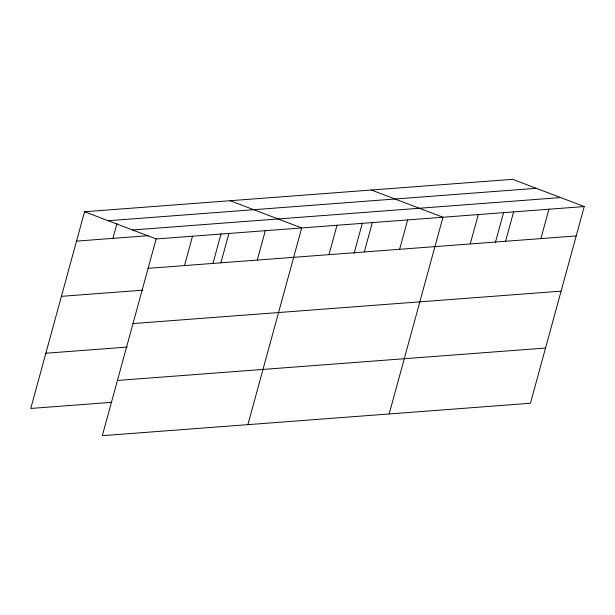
<?xml version="1.0" encoding="UTF-8"?>
<svg xmlns="http://www.w3.org/2000/svg" width="615" height="615" viewBox="0 0 615 615"><rect width="100%" height="100%" fill="white"/><g stroke="black" fill="none" stroke-linecap="round" stroke-linejoin="round"><path stroke-width="0.92" d="M584.25 206.548L156.141 238.958L102.328 435.674L530.438 403.263L584.25 206.548L512.672 179.326L84.562 211.737L30.75 408.452L111.192 402.364M112.914 238.366L116.935 223.675M184.492 265.58L192.526 236.206M213.021 263.228L221.077 233.777M220.885 262.828L228.918 233.446M257.27 260.068L265.311 230.694M247.883 424.65L301.696 227.942L230.125 200.721M328.979 254.641L337.012 225.267M354.048 253.457L362.358 223.084M364.295 251.966L372.336 222.592M399.619 249.298L407.653 219.916M389.157 413.957L442.977 217.241L371.399 190.027M470.252 243.947L478.293 214.566M495.321 242.764L503.631 212.39M505.576 241.272L513.61 211.898M540.893 238.597L548.934 209.223M108.186 220.724L536.295 188.313M132.517 229.979L560.634 197.569M76.529 241.118L148.346 235.683M148.1 268.34L576.217 235.922M61.423 296.338L142.818 290.172M132.994 323.559L561.103 291.149M45.856 353.233L127.251 347.068M117.434 380.447L545.543 348.036M84.562 211.737L156.141 238.958"/></g></svg>
